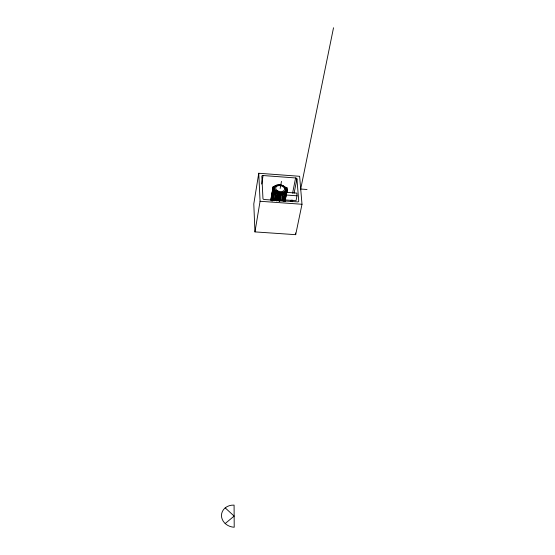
<?xml version="1.0" encoding="UTF-8"?>
<svg xmlns="http://www.w3.org/2000/svg" width="555" height="555" viewBox="0 0 555 555"><rect width="100%" height="100%" fill="white"/><g stroke="black" fill="none" stroke-linecap="round" stroke-linejoin="round"><path stroke-width="0.83" d="M279.609 194.632L279.651 193.071L280.885 193.161L280.851 194.722L279.609 194.632L278.437 201M258.755 173.257L253.795 203.921L254.953 231.9L295.683 234.675L301.996 204.268L299.624 176.296L258.755 173.257L260.073 201.271L254.953 231.9M261.669 184.052L263.077 175.54L295.593 177.954A1.276 0.832 11 0 1 296.925 178.89L298.75 201.111A1.304 0.867 11.3 0 1 297.529 201.902L264.298 199.516A1.311 0.874 9.9 0 1 262.959 198.537L261.849 176.296A1.283 0.839 9.7 0 1 263.077 175.54M270.757 200.091L273.122 186.737L274.357 186.827L274.225 191.204M271.291 198.093L273.129 187.729L272.859 188.506M271.013 200.126L272.803 188.922M273.06 188.95L273.92 186.681L275.315 186.709M271.256 199.758L272.956 190.185L273.324 191.017L271.624 200.584M271.353 200.3L273.282 189.449L273.122 186.737M271.881 201L273.587 191.426L274.933 190.462L275.599 191.232L274.253 192.197L272.678 200.972M273.226 200.535L274.656 192.564L275.752 191.378L276.668 192.037L276.369 193.667M274.274 200.397L275.564 193.223L276.668 192.037M274.78 200.695L276.085 193.522L276.869 192.148L277.965 192.647L276.473 200.82M275.329 199.391L276.071 195.304M276.57 193.785L276.869 192.148M276.015 200.39L277.181 194.014L277.965 192.647M276.605 200.598L278.194 192.731L279.401 193.029L278.048 200.383M276.702 200.896L278.194 192.731M277.812 200.903L279.401 193.029M280.164 188.485L281.475 181.388M278.291 200.424L279.651 193.071M279.373 201.326L280.282 196.428M280.58 194.791L280.885 193.161M279.609 201.326L281.128 193.154L282.308 193.022L282.648 194.576L281.454 200.945M280.282 201.076L281.468 194.708L281.128 193.154M282.224 194.611L282.53 192.98L283.57 192.634L284.264 194.111L282.904 201.278M282.023 200.82L283.223 194.451L282.53 192.98M283.383 201.049L284.743 193.889L283.758 192.55L284.59 192.023L285.575 193.355L284.063 201.312M285.624 192.037L285.749 187.659L286.977 187.75L287.178 190.462L284.993 201.548M284.417 201L285.929 193.043L286.498 192.363L285.298 191.218L284.729 191.898L285.929 193.043M286.664 189.415L286.977 187.75M286.602 191.6L287.074 189.102M284.826 201.118L286.498 192.363M286.657 191.544L286.963 189.956L284.888 201.534M290.931 201.652L291.264 199.96M292.596 193.189L295.593 177.954M292.395 201.743L292.735 200.05M294.074 193.279L296.925 178.89M286.928 192.384L296.8 193.098L297.015 195.811L296.03 200.716L285.36 199.953M300.553 189.775L333.52 27.75M286.096 191.253L286.359 190.469L285.638 190.289L285.381 191.073L286.706 191.988L286.97 191.204L286.359 190.469M270.882 199.675L271.145 198.891M274.961 187.014L273.344 187.354M285.381 192.197L285.95 191.517M274.094 187.09L274.67 186.418M225.184 523.538L234.148 516.094L234.085 505.112A12.723 11.003 12 0 0 221.48 515.574A12.723 11.003 12 0 0 234.21 527.243L234.148 516.094L225.198 507.881M273.324 191.017L274.829 190.303L274.461 189.477M284.743 193.889L285.575 193.355M284.306 192.939L285.131 192.412M284.257 187.236L285.138 187.167L283.841 186.272L284.75 186.924M275.752 185.682L274.281 186.369L275.752 185.682L276.293 186.064L275.814 186.286M278.985 185.037L280.351 185.065M283.223 194.451L284.264 194.111M282.925 193.438L283.966 193.098M284.417 187.375L285.541 187.528M285.076 188.138L285.693 187.937L285.027 187.174M278.367 185.044L277.521 185.106M281.35 193.653L282.53 193.522M281.468 194.708L282.648 194.576M285.18 188.298L285.88 188.221M297.015 195.811L286.304 195.034L286.158 193.001M260.073 201.271L301.996 204.268M300.706 189.033L307.033 189.491M285.659 190.129L286.394 190.178M273.282 189.449L274.524 189.539M285.943 190.372L287.178 190.462M279.678 193.57L280.92 193.66M280.837 185.231L281.982 185.432M273.948 187.347L274.663 187.528L274.392 188.311L273.671 188.131M278.034 193.196L279.241 193.501M277.771 194.222L278.985 194.527M282.62 185.731L283.48 186.071M276.522 192.557L277.625 193.057M276.085 193.522L277.181 194.014M274.919 186.202L275.46 186.591M275.252 191.69L276.168 192.349M274.656 192.564L275.564 193.223M274.309 190.67L274.975 191.44M273.587 191.426L274.253 192.197M295.551 232.982L295.683 234.675M276.633 185.294L275.592 185.627L277.125 185.19L276.633 185.294M279.893 184.753L278.43 184.78A5.765 3.802 10.5 0 0 275.613 190.483A5.765 3.802 10.5 0 0 284.958 191.163A5.765 3.802 10.5 0 0 281.371 184.995L279.893 184.753M277.132 190.518A4.516 2.976 10.5 0 0 284.514 189.699A4.516 2.976 10.5 0 0 278.783 185.606A4.516 2.976 10.5 0 0 277.132 190.518"/></g></svg>
